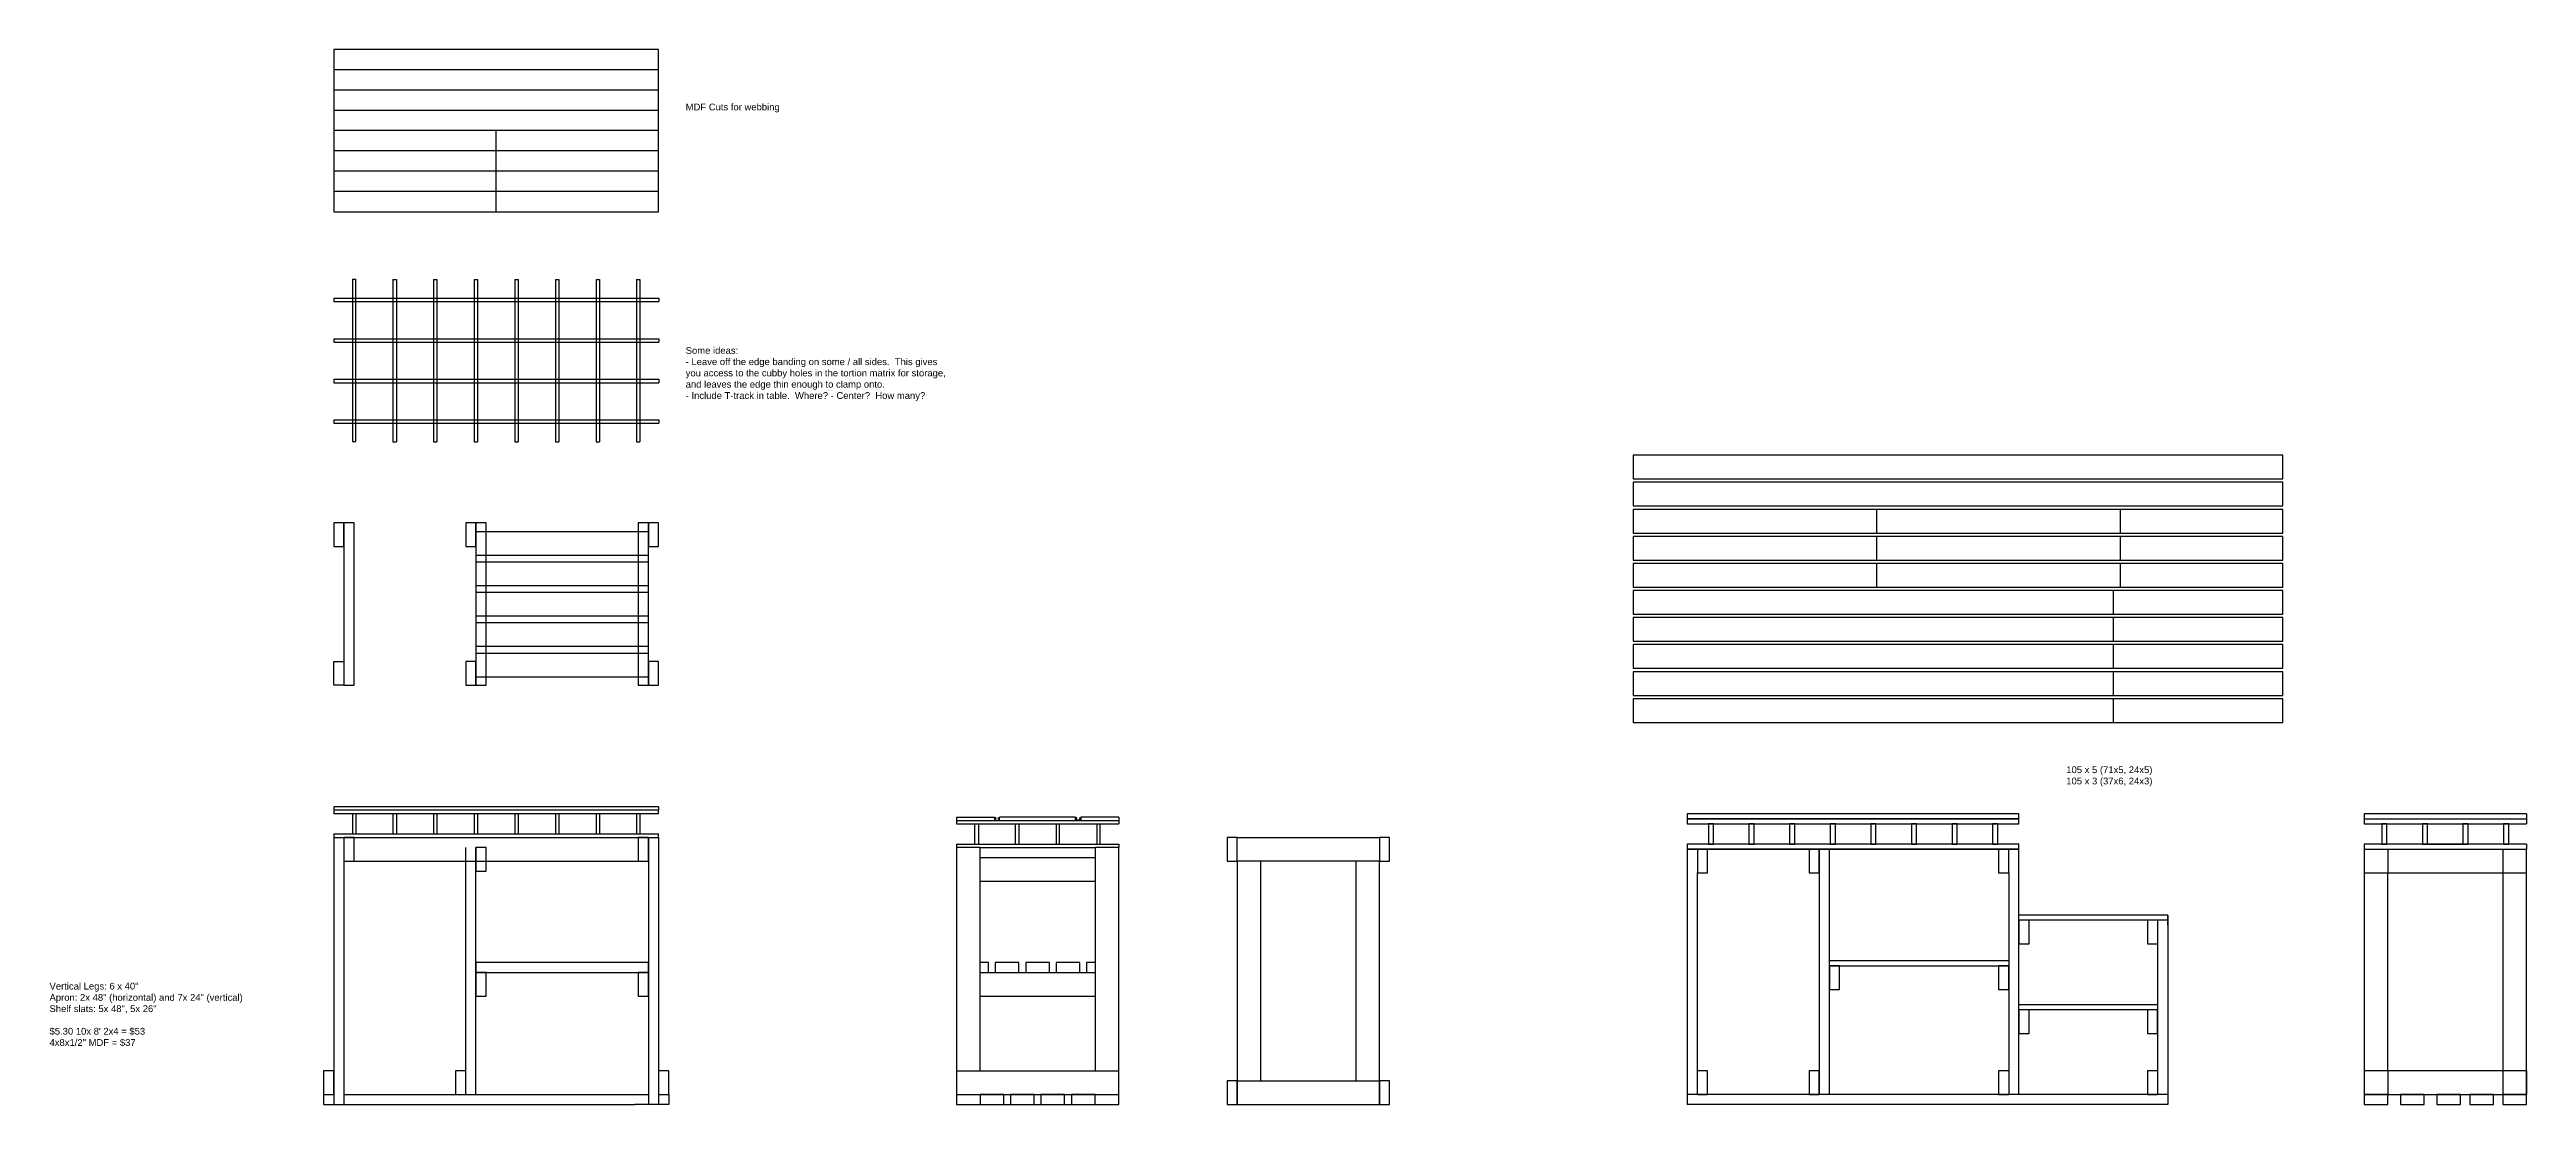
# Model space of a CAD drawing. Header units: inches. Extents: x -42 to 324, y 0 to 156.
import ezdxf

# ---------------------------------------------------------------- set-up
doc = ezdxf.new("R2010")
doc.units = ezdxf.units.IN
doc.linetypes.add('ACAD_ISO03W100', pattern=[30, 12, -18])
doc.layers.get('0').update_dxf_attribs({"linetype": 'CONTINUOUS', "lineweight": 25, "true_color": 0x000000})
doc.layers.add('legs', color=7, linetype='CONTINUOUS', lineweight=25, true_color=0x000000)
doc.styles.add('textstyle0', font='')
doc.styles.add('textstyle1', font='')
doc.styles.add('textstyle2', font='')
doc.styles.add('textstyle3', font='')
doc.styles.get('textstyle0').set_extended_font_data('Helvetica')
doc.styles.get('textstyle1').set_extended_font_data('Helvetica')
doc.styles.get('textstyle2').set_extended_font_data('Helvetica')
doc.styles.get('textstyle3').set_extended_font_data('Helvetica')

msp = doc.modelspace()

# ---------------------------------------------------------------- linework, layer by layer
for p, q in [((48, 156), (0, 156)), ((0, 156), (0, 132)), ((48, 132), (48, 156)), ((48, 153), (0, 153)), ((48, 150), (0, 150)), ((48, 147), (0, 147)), ((48, 144), (0, 144)), ((24, 132), (24, 144)), ((48, 141), (0, 141)), ((48, 138), (0, 138)), ((48, 135), (0, 135)), ((0, 132), (48, 132)), ((2.75, 122.02), (2.75, 98.02)), ((2.75, 122.02), (3.25, 122.02)), ((3.25, 98.02), (3.25, 122.02)), ((8.75, 122), (8.75, 98)), ((8.75, 122), (9.25, 122)), ((9.25, 122), (9.25, 98)), ((14.75, 122), (14.75, 98)), ((14.75, 122), (15.25, 122)), ((15.25, 122), (15.25, 98)), ((20.75, 122), (20.75, 98)), ((20.75, 122), (21.25, 122)), ((21.25, 122), (21.25, 98)), ((26.75, 122), (26.75, 98)), ((26.75, 122), (27.25, 122)), ((27.25, 122), (27.25, 98)), ((32.75, 122), (32.75, 98)), ((32.75, 122), (33.25, 122)), ((33.25, 122), (33.25, 98)), ((38.75, 122), (38.75, 98)), ((38.75, 122), (39.25, 122)), ((39.25, 122), (39.25, 98)), ((44.75, 122), (44.75, 98)), ((44.75, 122), (45.25, 122)), ((45.25, 122), (45.25, 98)), ((0.02, 119.23), (48.02, 119.23)), ((0.02, 119.23), (0.02, 118.73)), ((0.02, 118.73), (48.02, 118.73)), ((48.02, 119.23), (48.02, 118.73)), ((0.02, 113.23), (48.02, 113.23)), ((0.02, 113.23), (0.02, 112.73)), ((0.02, 112.73), (48.02, 112.73)), ((48.02, 113.23), (48.02, 112.73)), ((0.02, 107.23), (48.02, 107.23)), ((0.02, 107.23), (0.02, 106.73)), ((0.02, 106.73), (48.02, 106.73)), ((48.02, 107.23), (48.02, 106.73)), ((0.02, 101.23), (48.02, 101.23)), ((0.02, 101.23), (0.02, 100.73)), ((0.02, 100.73), (48.02, 100.73)), ((48.02, 101.23), (48.02, 100.73)), ((2.75, 98.02), (3.25, 98.02)), ((8.75, 98), (9.25, 98)), ((14.75, 98), (15.25, 98)), ((20.75, 98), (21.25, 98)), ((26.75, 98), (27.25, 98)), ((32.75, 98), (33.25, 98)), ((38.75, 98), (39.25, 98)), ((44.75, 98), (45.25, 98)), ((288, 96), (192, 96)), ((192, 96), (192, 92.5)), ((288, 92.5), (288, 96)), ((192, 92.5), (288, 92.5)), ((288, 92), (192, 92)), ((192, 92), (192, 88.5)), ((288, 88.5), (288, 92)), ((192, 88.5), (288, 88.5)), ((288, 88), (192, 88)), ((192, 88), (192, 84.5)), ((228, 84.5), (228, 88)), ((264, 84.5), (264, 88)), ((288, 84.5), (288, 88)), ((1.5, 86), (0, 86)), ((0, 86), (0, 82.5)), ((1.5, 82.5), (1.5, 86)), ((3, 86), (1.5, 86)), ((1.5, 86), (1.5, 62)), ((3, 62), (3, 86)), ((21, 86), (19.5, 86)), ((19.5, 86), (19.5, 82.5)), ((22.5, 86), (21, 86)), ((21, 86), (21, 62)), ((21, 82.5), (21, 86)), ((21, 84.75), (46.5, 84.75)), ((22.5, 62), (22.5, 86)), ((46.5, 86), (45, 86)), ((45, 86), (45, 62)), ((48, 86), (46.5, 86)), ((46.5, 86), (46.5, 82.5)), ((46.5, 62), (46.5, 86)), ((48, 82.5), (48, 86)), ((192, 84.5), (288, 84.5)), ((0, 82.5), (1.5, 82.5)), ((19.5, 82.5), (21, 82.5)), ((21, 81.25), (46.5, 81.25)), ((46.5, 82.5), (48, 82.5)), ((288, 84), (192, 84)), ((192, 84), (192, 80.5)), ((228, 80.5), (228, 84)), ((264, 80.5), (264, 84)), ((288, 80.5), (288, 84)), ((21, 80.25), (46.5, 80.25)), ((192, 80.5), (288, 80.5)), ((288, 80), (192, 80)), ((192, 80), (192, 76.5)), ((228, 76.5), (228, 80)), ((264, 76.5), (264, 80)), ((288, 76.5), (288, 80)), ((21, 76.75), (46.5, 76.75)), ((21, 75.75), (46.5, 75.75)), ((192, 76.5), (288, 76.5)), ((288, 76), (192, 76)), ((192, 76), (192, 72.5)), ((263, 72.5), (263, 76)), ((288, 72.5), (288, 76)), ((21, 72.25), (46.5, 72.25)), ((21, 71.25), (46.5, 71.25)), ((192, 72.5), (288, 72.5)), ((288, 72), (192, 72)), ((192, 72), (192, 68.5)), ((263, 68.5), (263, 72)), ((288, 68.5), (288, 72)), ((21, 67.75), (46.5, 67.75)), ((21, 66.75), (46.5, 66.75)), ((192, 68.5), (288, 68.5)), ((288, 68), (192, 68)), ((192, 68), (192, 64.5)), ((263, 64.5), (263, 68)), ((288, 64.5), (288, 68)), ((21, 65.5), (19.5, 65.5)), ((19.5, 65.5), (19.5, 62)), ((21, 62), (21, 65.5)), ((21, 63.25), (46.5, 63.25)), ((48, 65.5), (46.5, 65.5)), ((46.5, 65.5), (46.5, 62)), ((48, 62), (48, 65.5)), ((192, 64.5), (288, 64.5)), ((288, 64), (192, 64)), ((192, 64), (192, 60.5)), ((263, 60.5), (263, 64)), ((288, 60.5), (288, 64)), ((1.5, 62), (0, 62)), ((1.5, 62), (3, 62)), ((19.5, 62), (21, 62)), ((21, 62), (22.5, 62)), ((45, 62), (46.5, 62)), ((46.5, 62), (48, 62)), ((192, 60.5), (288, 60.5)), ((288, 60), (192, 60)), ((192, 60), (192, 56.5)), ((263, 56.5), (263, 60)), ((288, 56.5), (288, 60)), ((192, 56.5), (288, 56.5)), ((48, 44), (0, 44)), ((0, 44), (0, 43.5)), ((48, 44), (48, 43.5)), ((48, 43.5), (0, 43.5)), ((0, 43.5), (0, 43)), ((48, 43), (0, 43)), ((2.75, 43), (2.75, 40)), ((3.25, 43), (3.25, 40)), ((8.75, 43), (8.75, 40)), ((9.25, 43), (9.25, 40)), ((14.75, 43), (14.75, 40)), ((15.25, 43), (15.25, 40)), ((20.75, 43), (20.75, 40)), ((21.25, 43), (21.25, 40)), ((26.75, 43), (26.75, 40)), ((27.25, 43), (27.25, 40)), ((32.75, 43), (32.75, 40)), ((33.25, 43), (33.25, 40)), ((38.75, 43), (38.75, 40)), ((39.25, 43), (39.25, 40)), ((44.75, 43), (44.75, 40)), ((45.25, 43), (45.25, 40)), ((48, 43), (48, 43.5)), ((92, 42.5), (92, 41.5)), ((92, 42.5), (97.62, 42.5)), ((92, 42), (116, 42)), ((92, 41.5), (116, 41.5)), ((94.75, 38.5), (94.75, 41.5)), ((95.25, 41.5), (95.25, 38.5)), ((97.62, 42.5), (97.62, 42)), ((97.81, 42.37), (97.62, 42.37)), ((97.62, 42), (98.38, 42)), ((97.81, 42.31), (97.69, 42.31)), ((97.69, 42.31), (97.69, 42.06)), ((97.69, 42.06), (98.31, 42.06)), ((97.81, 42.37), (97.81, 42.31)), ((98.19, 42.31), (98.19, 42.37)), ((98.19, 42.37), (98.19, 42.37)), ((98.19, 42.37), (98.38, 42.37)), ((98.31, 42.31), (98.19, 42.31)), ((98.31, 42.06), (98.31, 42.31)), ((98.38, 42), (98.38, 42.5)), ((109.62, 42.5), (98.38, 42.5)), ((100.75, 38.5), (100.75, 41.5)), ((101.25, 41.5), (101.25, 38.5)), ((106.75, 41.5), (106.75, 38.5)), ((107.25, 38.5), (107.25, 41.5)), ((109.62, 42), (109.62, 42.5)), ((109.81, 42.37), (109.62, 42.37)), ((110.38, 42), (109.62, 42)), ((109.69, 42.06), (109.69, 42.31)), ((109.69, 42.31), (109.81, 42.31)), ((110.31, 42.06), (109.69, 42.06)), ((109.81, 42.31), (109.81, 42.37)), ((109.81, 42.37), (109.81, 42.37)), ((110.19, 42.37), (110.19, 42.31)), ((110.19, 42.37), (110.38, 42.37)), ((110.19, 42.31), (110.31, 42.31)), ((110.31, 42.31), (110.31, 42.06)), ((116, 42.5), (110.38, 42.5)), ((110.38, 42.5), (110.38, 42)), ((112.75, 41.5), (112.75, 38.5)), ((113.25, 38.5), (113.25, 41.5)), ((116, 42.5), (116, 41.5)), ((249, 43), (200, 43)), ((200, 43), (200, 42.25)), ((200, 42.25), (249, 42.25)), ((249, 42.25), (200, 42.25)), ((200, 42.25), (200, 41.5)), ((200, 41.5), (249, 41.5)), ((203.88, 41.5), (203.12, 41.5)), ((203.12, 41.5), (203.12, 38.5)), ((203.88, 38.5), (203.88, 41.5)), ((209.88, 41.5), (209.12, 41.5)), ((209.12, 41.5), (209.12, 38.5)), ((209.88, 38.5), (209.88, 41.5)), ((215.88, 41.5), (215.12, 41.5)), ((215.12, 41.5), (215.12, 38.5)), ((215.88, 38.5), (215.88, 41.5)), ((221.88, 41.5), (221.12, 41.5)), ((221.12, 41.5), (221.12, 38.5)), ((221.88, 38.5), (221.88, 41.5)), ((227.88, 41.5), (227.12, 41.5)), ((227.12, 41.5), (227.12, 38.5)), ((227.88, 38.5), (227.88, 41.5)), ((233.88, 41.5), (233.12, 41.5)), ((233.12, 41.5), (233.12, 38.5)), ((233.88, 38.5), (233.88, 41.5)), ((239.88, 41.5), (239.12, 41.5)), ((239.12, 41.5), (239.12, 38.5)), ((239.88, 38.5), (239.88, 41.5)), ((245.88, 41.5), (245.12, 41.5)), ((245.12, 41.5), (245.12, 38.5)), ((245.88, 38.5), (245.88, 41.5)), ((249, 42.25), (249, 43)), ((249, 41.5), (249, 42.25)), ((324, 43), (300, 43)), ((300, 43), (300, 42.25)), ((300, 42.25), (324, 42.25)), ((300, 42.25), (300, 41.5)), ((300, 41.5), (324, 41.5)), ((303.38, 41.5), (302.62, 41.5)), ((302.62, 41.5), (302.62, 38.5)), ((303.38, 38.5), (303.38, 41.5)), ((309.38, 41.5), (308.62, 41.5)), ((308.62, 41.5), (308.62, 38.5)), ((309.38, 38.5), (309.38, 41.5)), ((315.38, 41.5), (314.62, 41.5)), ((314.62, 41.5), (314.62, 38.5)), ((315.38, 38.5), (315.38, 41.5)), ((321.38, 41.5), (320.62, 41.5)), ((320.62, 41.5), (320.62, 38.5)), ((321.38, 38.5), (321.38, 41.5)), ((324, 43), (324, 42.25)), ((324, 42.25), (324, 41.5)), ((0, 40), (48, 40)), ((0, 40), (0, 39.5)), ((0, 39.5), (48, 39.5)), ((1.5, 39.5), (1.5, 0)), ((3, 39.5), (1.5, 39.5)), ((1.5, 39.5), (1.5, 36)), ((3, 36), (3, 39.5)), ((19.5, 1.5), (19.5, 38)), ((21, 1.5), (21, 38)), ((22.5, 38), (21, 38)), ((21, 38), (21, 34.5)), ((22.5, 34.5), (22.5, 38)), ((46.5, 39.5), (45, 39.5)), ((45, 39.5), (45, 36)), ((46.5, 39.5), (46.5, 0)), ((46.5, 36), (46.5, 39.5)), ((48, 39.5), (48, 40)), ((92, 38.5), (116, 38.5)), ((92, 38.5), (92, 38)), ((95.5, 38), (92, 38)), ((92, 38), (92, 0)), ((95.5, 5), (95.5, 38)), ((95.5, 38), (112.5, 38)), ((116, 38), (112.5, 38)), ((112.5, 38), (112.5, 5)), ((116, 38.5), (116, 38)), ((116, 0), (116, 38)), ((133.5, 39.5), (132, 39.5)), ((132, 39.5), (132, 36)), ((133.5, 36), (133.5, 39.5)), ((133.5, 39.5), (154.5, 39.5)), ((156, 39.5), (154.5, 39.5)), ((154.5, 39.5), (154.5, 36)), ((156, 36), (156, 39.5)), ((249, 38.5), (200, 38.5)), ((200, 38.5), (200, 37.75)), ((200, 37.75), (249, 37.75)), ((201.5, 37.75), (200, 37.75)), ((200, 37.75), (200, 0)), ((247.5, 37.75), (201.5, 37.75)), ((203, 37.75), (201.5, 37.75)), ((201.5, 37.75), (201.5, 34.25)), ((203, 34.25), (203, 37.75)), ((203.12, 38.5), (203.88, 38.5)), ((209.12, 38.5), (209.88, 38.5)), ((215.12, 38.5), (215.88, 38.5)), ((219.5, 37.75), (218, 37.75)), ((218, 37.75), (218, 34.25)), ((219.5, 37.75), (219.5, 1.5)), ((219.5, 34.25), (219.5, 37.75)), ((221, 1.5), (221, 37.75)), ((221.12, 38.5), (221.88, 38.5)), ((227.12, 38.5), (227.88, 38.5)), ((233.12, 38.5), (233.88, 38.5)), ((239.12, 38.5), (239.88, 38.5)), ((245.12, 38.5), (245.88, 38.5)), ((247.5, 37.75), (246, 37.75)), ((246, 37.75), (246, 34.25)), ((249, 37.75), (247.5, 37.75)), ((247.5, 34.25), (247.5, 37.75)), ((249, 37.75), (249, 38.5)), ((249, 1.5), (249, 37.75)), ((324, 38.5), (300, 38.5)), ((300, 38.5), (300, 37.75)), ((300, 37.75), (324, 37.75)), ((300, 37.75), (300, 5)), ((302.62, 38.5), (303.38, 38.5)), ((308.62, 38.5), (309.38, 38.5)), ((309.38, 38.5), (314.62, 38.5)), ((314.62, 38.5), (315.38, 38.5)), ((320.62, 38.5), (321.38, 38.5)), ((324, 38.5), (324, 37.75)), ((324, 5), (324, 37.75)), ((1.5, 36), (46.5, 36)), ((1.5, 36), (3, 36)), ((21, 34.5), (22.5, 34.5)), ((45, 36), (46.5, 36)), ((95.5, 36.5), (112.5, 36.5)), ((95.5, 33), (112.5, 33)), ((132, 36), (133.5, 36)), ((154.5, 36), (133.5, 36)), ((137, 36), (133.5, 36)), ((133.5, 36), (133.5, 0)), ((137, 3.5), (137, 36)), ((154.5, 36), (151, 36)), ((151, 36), (151, 3.5)), ((154.5, 36), (156, 36)), ((154.5, 0), (154.5, 36)), ((201.5, 1.5), (201.5, 34.25)), ((201.5, 34.25), (203, 34.25)), ((218, 34.25), (219.5, 34.25)), ((246, 34.25), (247.5, 34.25)), ((247.5, 34.25), (247.5, 1.5)), ((300, 34.25), (324, 34.25)), ((303.5, 5), (303.5, 34.25)), ((320.5, 34.25), (320.5, 5)), ((247.5, 28), (247.5, 26.5)), ((271, 28), (249, 28)), ((250.5, 27.25), (249, 27.25)), ((249, 27.25), (249, 23.75)), ((271, 27.25), (249, 27.25)), ((250.5, 23.75), (250.5, 27.25)), ((269.5, 27.25), (268, 27.25)), ((268, 27.25), (268, 23.75)), ((269.5, 27.25), (269.5, 1.5)), ((271, 28), (271, 0)), ((271, 26.5), (271, 28)), ((249, 23.75), (250.5, 23.75)), ((268, 23.75), (269.5, 23.75)), ((46.5, 21), (21, 21)), ((21, 21), (21, 19.5)), ((21, 19.5), (46.5, 19.5)), ((22.5, 19.5), (21, 19.5)), ((21, 19.5), (21, 16)), ((22.5, 16), (22.5, 19.5)), ((46.5, 19.5), (45, 19.5)), ((45, 19.5), (45, 16)), ((46.5, 19.5), (46.5, 21)), ((46.5, 16), (46.5, 19.5)), ((96.75, 21), (95.5, 21)), ((95.5, 19.5), (112.5, 19.5)), ((96.75, 19.5), (96.75, 21)), ((101.25, 21), (97.75, 21)), ((97.75, 21), (97.75, 19.5)), ((101.25, 19.5), (101.25, 21)), ((105.75, 21), (102.25, 21)), ((102.25, 21), (102.25, 19.5)), ((105.75, 19.5), (105.75, 21)), ((110.25, 21), (106.75, 21)), ((106.75, 21), (106.75, 19.5)), ((110.25, 19.5), (110.25, 21)), ((112.5, 21), (111.25, 21)), ((111.25, 21), (111.25, 19.5)), ((247.5, 21.25), (221, 21.25)), ((221, 20.5), (247.5, 20.5)), ((222.5, 20.5), (221, 20.5)), ((221, 20.5), (221, 17)), ((222.5, 17), (222.5, 20.5)), ((247.5, 20.5), (246, 20.5)), ((246, 20.5), (246, 17)), ((247.5, 17), (247.5, 20.5)), ((21, 16), (22.5, 16)), ((45, 16), (46.5, 16)), ((95.5, 16), (112.5, 16)), ((221, 17), (222.5, 17)), ((246, 17), (247.5, 17)), ((269.5, 14.75), (249, 14.75)), ((269.5, 14), (249, 14)), ((250.5, 14), (249, 14)), ((249, 14), (249, 10.5)), ((250.5, 10.5), (250.5, 14)), ((269.5, 14), (268, 14)), ((268, 14), (268, 10.5)), ((269.5, 10.5), (269.5, 14)), ((249, 10.5), (250.5, 10.5)), ((268, 10.5), (269.5, 10.5)), ((0, 5), (-1.5, 5)), ((-1.5, 5), (-1.5, 1.5)), ((0, 1.5), (0, 5)), ((19.5, 5), (18, 5)), ((18, 5), (18, 1.5)), ((19.5, 1.5), (19.5, 5)), ((49.5, 5), (48, 5)), ((48, 5), (48, 1.5)), ((49.5, 1.5), (49.5, 5)), ((92, 5), (116, 5)), ((203, 5), (201.5, 5)), ((203, 1.5), (203, 5)), ((219.5, 5), (218, 5)), ((218, 5), (218, 1.5)), ((219.5, 1.5), (219.5, 5)), ((247.5, 5), (246, 5)), ((246, 5), (246, 1.5)), ((269.5, 5), (268, 5)), ((268, 5), (268, 1.5)), ((324, 5), (300, 5)), ((300, 5), (300, 1.5)), ((324, 1.5), (324, 5)), ((-1.5, 1.5), (0, 1.5)), ((-1.5, 1.5), (-1.5, 0)), ((-1.5, 0), (0, 0)), ((1.5, 1.5), (46.5, 1.5)), ((3.5, 0), (44.5, 0)), ((18, 1.5), (19.5, 1.5)), ((48, 1.5), (49.5, 1.5)), ((49.5, 0), (48, 0)), ((49.5, 1.5), (49.5, 0)), ((92, 1.5), (116, 1.5)), ((92, 0), (95.5, 0)), ((99, 1.5), (95.5, 1.5)), ((95.5, 1.5), (95.5, 0)), ((95.5, 0), (112.5, 0)), ((95.5, 0), (112.5, 0)), ((99, 0), (99, 1.5)), ((103.5, 1.5), (100, 1.5)), ((100, 1.5), (100, 0)), ((103.5, 0), (103.5, 1.5)), ((108, 1.5), (104.5, 1.5)), ((104.5, 1.5), (104.5, 0)), ((108, 0), (108, 1.5)), ((112.5, 1.5), (109, 1.5)), ((109, 1.5), (109, 0)), ((112.5, 0), (112.5, 1.5)), ((112.5, 0), (116, 0)), ((133.5, 3.5), (132, 3.5)), ((132, 3.5), (132, 0)), ((132, 0), (133.5, 0)), ((133.5, 0), (133.5, 3.5)), ((133.5, 3.5), (154.5, 3.5)), ((133.5, 0), (154.5, 0)), ((156, 3.5), (154.5, 3.5)), ((154.5, 3.5), (154.5, 0)), ((154.5, 0), (156, 0)), ((156, 0), (156, 3.5)), ((271, 1.5), (200, 1.5)), ((271, 0), (200, 0)), ((201.5, 1.5), (203, 1.5)), ((218, 1.5), (219.5, 1.5)), ((246, 1.5), (247.5, 1.5)), ((268, 1.5), (269.5, 1.5)), ((300, 1.5), (324, 1.5)), ((303.5, 1.5), (300, 1.5)), ((300, 1.5), (300, 0)), ((300, 0), (303.5, 0)), ((303.5, 0), (303.5, 1.5)), ((308.88, 1.5), (305.38, 1.5)), ((305.38, 1.5), (305.38, 0)), ((305.38, 0), (308.88, 0)), ((308.88, 0), (308.88, 1.5)), ((314.25, 1.5), (310.75, 1.5)), ((310.75, 1.5), (310.75, 0)), ((310.75, 0), (314.25, 0)), ((314.25, 0), (314.25, 1.5)), ((319.12, 1.5), (315.62, 1.5)), ((315.62, 1.5), (315.62, 0)), ((315.62, 0), (319.12, 0)), ((319.12, 0), (319.12, 1.5)), ((324, 1.5), (320.5, 1.5)), ((320.5, 1.5), (320.5, 0)), ((320.5, 0), (324, 0)), ((324, 0), (324, 1.5))]:
    msp.add_line(p, q)
at = {"linetype": 'ACAD_ISO03W100'}
for p, q in [((201.5, 37.75), (201.5, 34.25)), ((303.5, 37.75), (303.5, 34.25)), ((320.5, 37.75), (320.5, 34.25)), ((300, 5), (300, 1.5)), ((303.5, 5), (303.5, 1.5)), ((320.5, 5), (320.5, 1.5)), ((324, 5), (324, 1.5))]:
    msp.add_line(p, q, dxfattribs=at)
msp.add_arc((98, 89), 47, 269.5428, 270.4572)
at = {"layer": 'legs'}
for p, q in [((0, 62), (0, 65.5)), ((0, 65.5), (1.5, 65.5)), ((1.5, 65.5), (1.5, 62)), ((0, 39.5), (0, 0)), ((48, 39.5), (48, 0)), ((0, 0), (3.5, 0)), ((48, 0), (44.5, 0))]:
    msp.add_line(p, q, dxfattribs=at)

# ---------------------------------------------------------------- texts
at = {"char_height": 1, "attachment_point": 1}
for s, insert, style in [('MDF Cuts for webbing', (52, 148), 'textstyle1'), ('Some ideas:\\P- Leave off the edge banding on some / all sides.  This gives\\Pyou access to the cubby holes in the tortion matrix for storage,\\Pand leaves the edge thin enough to clamp onto.\\P- Include T-track in table.  Where? - Center?  How many?\\P', (52, 112), 'textstyle2'), ('105 x 5 (71x5, 24x5)\\P105 x 3 (37x6, 24x3)\\P', (256, 50), 'textstyle3'), ('Vertical Legs: 6 x 40"\\PApron: 2x 48" (horizontal) and 7x 24" (vertical)\\PShelf slats: 5x 48", 5x 26"\\P\\P$5.30 10x 8\' 2x4 = $53\\P4x8x1/2" MDF = $37\\P', (-42, 18), 'textstyle0')]:
    msp.add_mtext(s, dxfattribs=dict(at, insert=insert, style=style))

doc.saveas('drawing.dxf')
